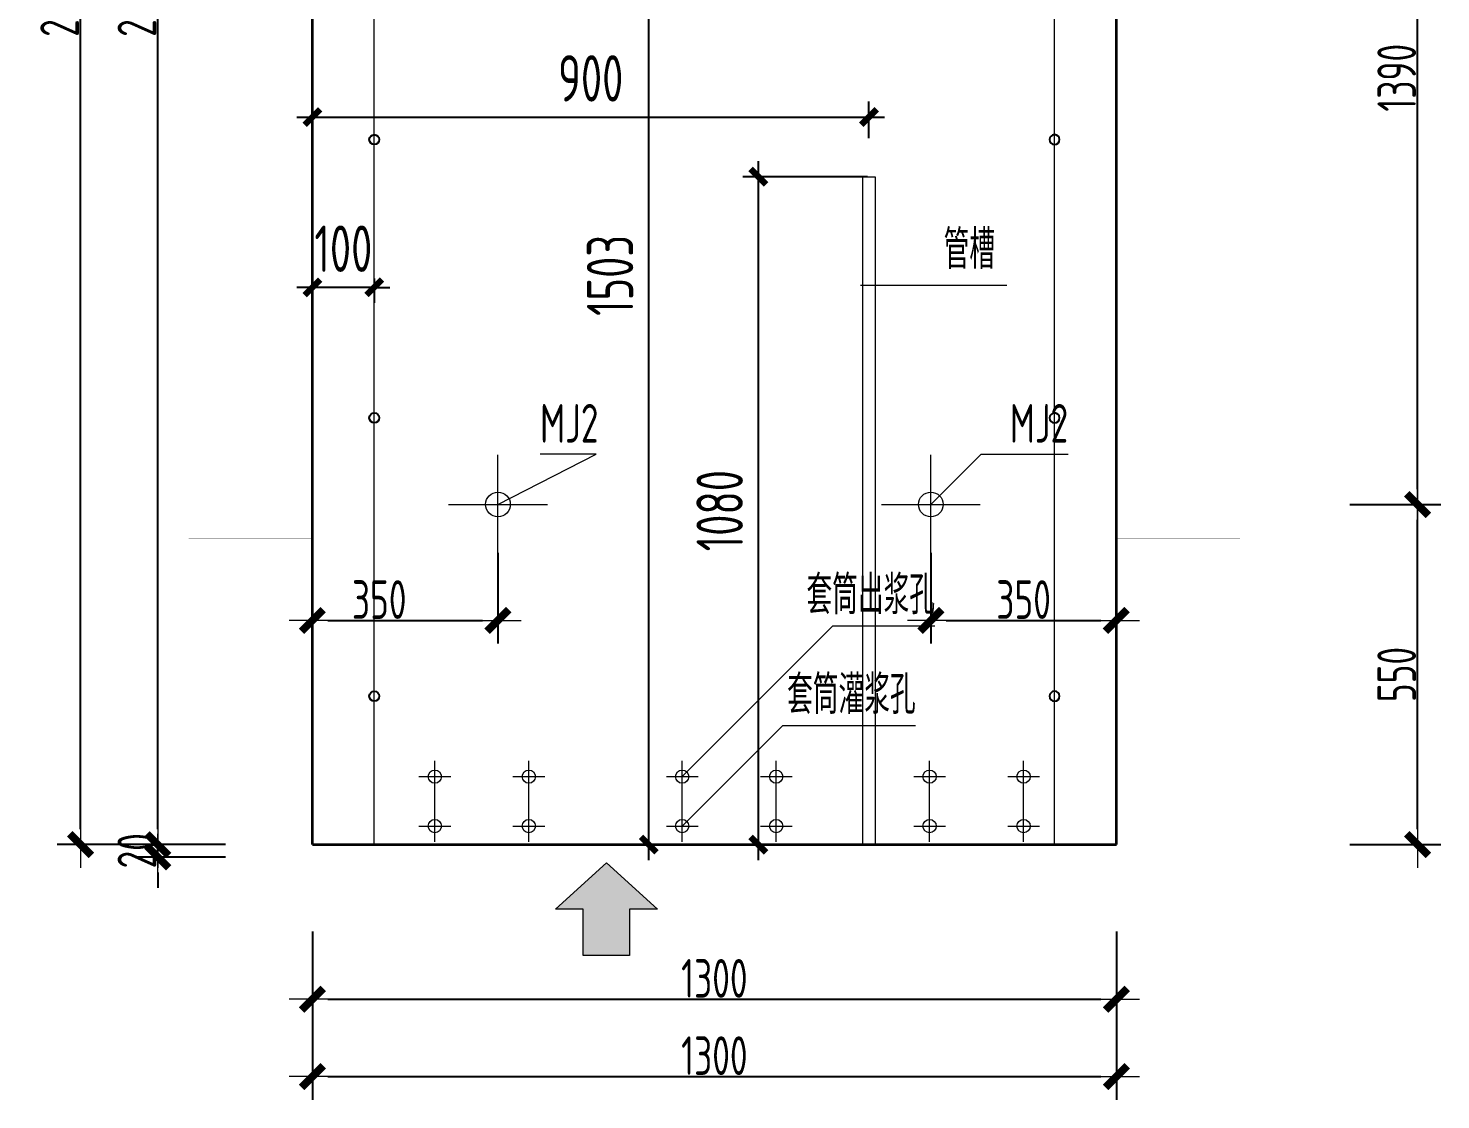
# Model space of a CAD drawing. Extents: x -85320 to 1679916, y -1321939 to 627.
# Drawn here: x 1292576 to 1301712, y -1100517 to -1093587 of the extents above; entities that cross this region are included whole.
import ezdxf
from ezdxf.enums import TextEntityAlignment as Align

# ---------------------------------------------------------------- set-up
doc = ezdxf.new("R2010")
doc.units = 0
doc.header["$LTSCALE"] = 1000
doc.layers.add('S_WALL', color=9, linetype='Continuous')
doc.layers.add('拉模', color=7, linetype='Continuous')
for name, color, linetype, lineweight in [('WCOL', 7, 'Continuous', 0), ('直线', 7, 'Continuous', 18), ('预制墙埋件', 8, 'Continuous', 18), ('预制墙墙身水平筋', 130, 'Continuous', 18), ('预制墙墙身纵向受力筋', 1, 'Continuous', 18), ('预制墙详图标注', 3, 'Continuous', 18), ('预制墙详图轮廓', 3, 'Continuous', 35)]:
    doc.layers.add(name, color=color, linetype=linetype, lineweight=lineweight)
doc.styles.add('TSSD_Dimension', font='tssdeng.shx', dxfattribs={"width": 0.7, "bigfont": 'hztxt.shx'})
doc.styles.add('样式 1', font='yjkeng.shx', dxfattribs={"width": 0.7, "bigfont": 'yjkchn.shx'})
doc.dimstyles.new('标注', dxfattribs={"dimtxt": 300, "dimasz": 100, "dimexe": 100, "dimexo": 250, "dimgap": 100, "dimtad": 1, "dimdec": 0, "dimlfac": 0.25, "dimzin": 0, "dimdsep": 46, "dimtxsty": 'TSSD_Dimension', "dimblk": 'ARCHTICK', "dimcen": 0, "dimdle": 100, "dimclrt": 7, "dimadec": 0, "dimazin": 0, "dimtfac": 1, "dimtdec": 0, "dimtix": 1, "dimtmove": 2, "dimatfit": 3, "dimfxl": 1, "dimtolj": 1, "dimtzin": 0, "dimarcsym": 0})
doc.dimstyles.new('盈建科结构', dxfattribs={"dimscale": 100, "dimtxt": 2.5, "dimasz": 1, "dimexe": 1.5, "dimexo": 0.625, "dimgap": 0.1, "dimtad": 1, "dimdec": 0, "dimrnd": 1, "dimzin": 0, "dimdsep": 46, "dimtxsty": '样式 1', "dimblk": '_yjkbk', "dimblk1": 'ARCHTICK', "dimblk2": 'ARCHTICK', "dimcen": 0.09, "dimadec": 0, "dimazin": 0, "dimtfac": 1, "dimtdec": 4, "dimtix": 1, "dimtmove": 2, "dimatfit": 3, "dimfxl": 1, "dimtolj": 1, "dimtzin": 0, "dimarcsym": 0})

# ---------------------------------------------------------------- blocks, each defined once
blk = doc.blocks.new('_yjkbk')
blk.add_line((-1, 0), (1.5, 0))
blk.add_lwpolyline([(-0.7, -0.7, 0.5, 0.5, 0), (0.7, 0.7, 0.5, 0.5, 0)], format="xyseb")
blk = doc.blocks.new('*D3675')
at = {"layer": 'Defpoints', "color": 0, "transparency": 16777216}
for p in [(1294413.8, -1099367.1), (1299613.8, -1099367.1), (1299613.8, -1099867.1)]:
    blk.add_point(p, dxfattribs=at)
at = {"layer": '预制墙详图标注', "color": 0, "lineweight": -2, "transparency": 16777216}
for p, q in [((1294413.8, -1099429.6), (1294413.8, -1100017.1)), ((1299613.8, -1099429.6), (1299613.8, -1100017.1)), ((1294513.8, -1099867.1), (1299513.8, -1099867.1))]:
    blk.add_line(p, q, dxfattribs=at)
at = {"layer": '预制墙详图标注', "color": 0, "lineweight": -2, "transparency": 16777216, "xscale": 100, "yscale": 100, "zscale": 100, "rotation": 180}
blk.add_blockref('_yjkbk', (1294413.8, -1099867.1), dxfattribs=at)
at = {"layer": '预制墙详图标注', "color": 0, "lineweight": -2, "transparency": 16777216, "xscale": 100, "yscale": 100, "zscale": 100}
blk.add_blockref('_yjkbk', (1299613.8, -1099867.1), dxfattribs=at)
at = {"layer": '预制墙详图标注', "color": 0, "transparency": 16777216, "insert": (1297013.8, -1099857.1), "char_height": 250, "attachment_point": 8, "style": '样式 1'}
blk.add_mtext('\\A1;1300', dxfattribs=at)
blk = doc.blocks.new('_ArchTick')
at = {"color": 0, "linetype": 'ByBlock', "const_width": 0.4}
blk.add_lwpolyline([(-0.5, -0.5), (0.5, 0.5)], dxfattribs=at)
blk = doc.blocks.new('*D3676')
at = {"layer": 'Defpoints', "color": 0, "transparency": 16777216}
for p in [(1294413.8, -1099867.1), (1299613.8, -1099867.1), (1299613.8, -1100367.1)]:
    blk.add_point(p, dxfattribs=at)
at = {"layer": '预制墙详图标注', "color": 0, "lineweight": -2, "transparency": 16777216}
for p, q in [((1294413.8, -1099929.6), (1294413.8, -1100517.1)), ((1299613.8, -1099929.6), (1299613.8, -1100517.1)), ((1294513.8, -1100367.1), (1299513.8, -1100367.1))]:
    blk.add_line(p, q, dxfattribs=at)
at = {"layer": '预制墙详图标注', "color": 0, "lineweight": -2, "transparency": 16777216, "xscale": 100, "yscale": 100, "zscale": 100, "rotation": 180}
blk.add_blockref('_yjkbk', (1294413.8, -1100367.1), dxfattribs=at)
at = {"layer": '预制墙详图标注', "color": 0, "lineweight": -2, "transparency": 16777216, "xscale": 100, "yscale": 100, "zscale": 100}
blk.add_blockref('_yjkbk', (1299613.8, -1100367.1), dxfattribs=at)
at = {"layer": '预制墙详图标注', "color": 0, "transparency": 16777216, "insert": (1297013.8, -1100357.1), "char_height": 250, "attachment_point": 8, "style": '样式 1'}
blk.add_mtext('\\A1;1300', dxfattribs=at)
blk = doc.blocks.new('*D3677')
at = {"layer": 'Defpoints', "color": 0, "transparency": 16777216}
for p in [(1293413.8, -1098867.1), (1293913.8, -1098867.1), (1293913.8, -1098947.1)]:
    blk.add_point(p, dxfattribs=at)
at = {"layer": '预制墙详图标注', "color": 0, "lineweight": -2, "transparency": 16777216}
for p, q in [((1293413.8, -1098767.1), (1293413.8, -1098667.1)), ((1293851.3, -1098867.1), (1293263.8, -1098867.1)), ((1293413.8, -1098947.1), (1293413.8, -1098867.1)), ((1293851.3, -1098947.1), (1293263.8, -1098947.1)), ((1293413.8, -1099047.1), (1293413.8, -1099147.1))]:
    blk.add_line(p, q, dxfattribs=at)
at = {"layer": '预制墙详图标注', "color": 0, "lineweight": -2, "transparency": 16777216, "xscale": 100, "yscale": 100, "zscale": 100}
for p, rotation in [((1293413.8, -1098867.1), 270), ((1293413.8, -1098947.1), 90)]:
    blk.add_blockref('_yjkbk', p, dxfattribs=dict(at, rotation=rotation))
at = {"layer": '预制墙详图标注', "color": 0, "transparency": 16777216, "insert": (1293403.8, -1098907.1), "char_height": 250, "attachment_point": 8, "rotation": 90, "style": '样式 1'}
blk.add_mtext('\\A1;20', dxfattribs=at)
blk = doc.blocks.new('*D3678')
at = {"layer": 'Defpoints', "color": 0, "transparency": 16777216}
for p in [(1301062.1, -1096667.1), (1301562.1, -1096667.1), (1301062.1, -1098867.1)]:
    blk.add_point(p, dxfattribs=at)
at = {"layer": '预制墙详图标注', "color": 0, "lineweight": -2, "transparency": 16777216}
for p, q in [((1301124.6, -1096667.1), (1301712.1, -1096667.1)), ((1301562.1, -1098767.1), (1301562.1, -1096767.1)), ((1301124.6, -1098867.1), (1301712.1, -1098867.1))]:
    blk.add_line(p, q, dxfattribs=at)
at = {"layer": '预制墙详图标注', "color": 0, "lineweight": -2, "transparency": 16777216, "xscale": 100, "yscale": 100, "zscale": 100}
for p, rotation in [((1301562.1, -1096667.1), 90), ((1301562.1, -1098867.1), 270)]:
    blk.add_blockref('_yjkbk', p, dxfattribs=dict(at, rotation=rotation))
at = {"layer": '预制墙详图标注', "color": 0, "transparency": 16777216, "insert": (1301552.1, -1097767.1), "char_height": 250, "attachment_point": 8, "rotation": 90, "style": '样式 1'}
blk.add_mtext('\\A1;550', dxfattribs=at)
blk = doc.blocks.new('*D3728')
at = {"layer": 'Defpoints', "color": 0, "transparency": 16777216}
for p in [(1296588.8, -1092855.1), (1297834.5, -1092855.1), (1296810.7, -1098867.1)]:
    blk.add_point(p, dxfattribs=at)
at = {"layer": 'WCOL', "color": 0, "lineweight": -2, "transparency": 16777216}
for p, q in [((1296588.8, -1098967.1), (1296588.8, -1092755.1)), ((1297584.5, -1092855.1), (1296488.8, -1092855.1)), ((1296560.7, -1098867.1), (1296488.8, -1098867.1))]:
    blk.add_line(p, q, dxfattribs=at)
at = {"layer": 'WCOL', "color": 0, "lineweight": -2, "transparency": 16777216, "xscale": 100, "yscale": 100, "zscale": 100}
for p, rotation in [((1296588.8, -1092855.1), 90), ((1296588.8, -1098867.1), 270)]:
    blk.add_blockref('_ArchTick', p, dxfattribs=dict(at, rotation=rotation))
at = {"layer": 'WCOL', "color": 7, "transparency": 16777216, "insert": (1296338.8, -1095185.5), "char_height": 300, "attachment_point": 5, "rotation": 90, "style": 'TSSD_Dimension'}
blk.add_mtext('\\A1;1503', dxfattribs=at)
blk = doc.blocks.new('*D3730')
at = {"layer": 'Defpoints', "color": 0, "transparency": 16777216}
for p in [(1294413.8, -1096917.1), (1295613.8, -1096917.1), (1295613.8, -1097417.1)]:
    blk.add_point(p, dxfattribs=at)
at = {"layer": '预制墙详图标注', "color": 0, "lineweight": -2, "transparency": 16777216}
for p, q in [((1294413.8, -1096979.6), (1294413.8, -1097567.1)), ((1295613.8, -1096979.6), (1295613.8, -1097567.1)), ((1294513.8, -1097417.1), (1295513.8, -1097417.1))]:
    blk.add_line(p, q, dxfattribs=at)
at = {"layer": '预制墙详图标注', "color": 0, "lineweight": -2, "transparency": 16777216, "xscale": 100, "yscale": 100, "zscale": 100, "rotation": 180}
blk.add_blockref('_yjkbk', (1294413.8, -1097417.1), dxfattribs=at)
at = {"layer": '预制墙详图标注', "color": 0, "lineweight": -2, "transparency": 16777216, "xscale": 100, "yscale": 100, "zscale": 100}
blk.add_blockref('_yjkbk', (1295613.8, -1097417.1), dxfattribs=at)
at = {"layer": '预制墙详图标注', "color": 0, "transparency": 16777216, "insert": (1294845.8, -1097407.1), "char_height": 250, "attachment_point": 8, "style": '样式 1'}
blk.add_mtext('\\A1;350', dxfattribs=at)
blk = doc.blocks.new('*D3732')
at = {"layer": 'Defpoints', "color": 0, "transparency": 16777216}
for p in [(1298413.8, -1096917.1), (1299613.8, -1096917.1), (1299613.8, -1097417.1)]:
    blk.add_point(p, dxfattribs=at)
at = {"layer": '预制墙详图标注', "color": 0, "lineweight": -2, "transparency": 16777216}
for p, q in [((1298413.8, -1096979.6), (1298413.8, -1097567.1)), ((1299613.8, -1096979.6), (1299613.8, -1097567.1)), ((1298513.8, -1097417.1), (1299513.8, -1097417.1))]:
    blk.add_line(p, q, dxfattribs=at)
at = {"layer": '预制墙详图标注', "color": 0, "lineweight": -2, "transparency": 16777216, "xscale": 100, "yscale": 100, "zscale": 100, "rotation": 180}
blk.add_blockref('_yjkbk', (1298413.8, -1097417.1), dxfattribs=at)
at = {"layer": '预制墙详图标注', "color": 0, "lineweight": -2, "transparency": 16777216, "xscale": 100, "yscale": 100, "zscale": 100}
blk.add_blockref('_yjkbk', (1299613.8, -1097417.1), dxfattribs=at)
at = {"layer": '预制墙详图标注', "color": 0, "transparency": 16777216, "insert": (1299013.8, -1097407.1), "char_height": 250, "attachment_point": 8, "style": '样式 1'}
blk.add_mtext('\\A1;350', dxfattribs=at)
blk = doc.blocks.new('*D3741')
at = {"layer": 'Defpoints', "color": 0, "transparency": 16777216}
for p in [(1293413.8, -1087947.1), (1293913.8, -1087947.1), (1293913.8, -1098867.1)]:
    blk.add_point(p, dxfattribs=at)
at = {"layer": '预制墙详图标注', "color": 0, "lineweight": -2, "transparency": 16777216}
for p, q in [((1293851.3, -1087947.1), (1293263.8, -1087947.1)), ((1293413.8, -1098767.1), (1293413.8, -1088047.1)), ((1293851.3, -1098867.1), (1293263.8, -1098867.1))]:
    blk.add_line(p, q, dxfattribs=at)
at = {"layer": '预制墙详图标注', "color": 0, "lineweight": -2, "transparency": 16777216, "xscale": 100, "yscale": 100, "zscale": 100}
for p, rotation in [((1293413.8, -1087947.1), 90), ((1293413.8, -1098867.1), 270)]:
    blk.add_blockref('_yjkbk', p, dxfattribs=dict(at, rotation=rotation))
at = {"layer": '预制墙详图标注', "color": 0, "transparency": 16777216, "insert": (1293403.8, -1093407.1), "char_height": 250, "attachment_point": 8, "rotation": 90, "style": '样式 1'}
blk.add_mtext('\\A1;2740', dxfattribs=at)
blk = doc.blocks.new('*D3742')
at = {"layer": 'Defpoints', "color": 0, "transparency": 16777216}
for p in [(1292913.8, -1087947.1), (1293413.8, -1087947.1), (1293413.8, -1098867.1)]:
    blk.add_point(p, dxfattribs=at)
at = {"layer": '预制墙详图标注', "color": 0, "lineweight": -2, "transparency": 16777216}
for p, q in [((1293351.3, -1087947.1), (1292763.8, -1087947.1)), ((1292913.8, -1098767.1), (1292913.8, -1088047.1)), ((1293351.3, -1098867.1), (1292763.8, -1098867.1))]:
    blk.add_line(p, q, dxfattribs=at)
at = {"layer": '预制墙详图标注', "color": 0, "lineweight": -2, "transparency": 16777216, "xscale": 100, "yscale": 100, "zscale": 100}
for p, rotation in [((1292913.8, -1087947.1), 90), ((1292913.8, -1098867.1), 270)]:
    blk.add_blockref('_yjkbk', p, dxfattribs=dict(at, rotation=rotation))
at = {"layer": '预制墙详图标注', "color": 0, "transparency": 16777216, "insert": (1292903.8, -1093407.1), "char_height": 250, "attachment_point": 8, "rotation": 90, "style": '样式 1'}
blk.add_mtext('\\A1;2740', dxfattribs=at)
blk = doc.blocks.new('*D3752')
at = {"layer": 'Defpoints', "color": 0, "transparency": 16777216}
for p in [(1301062.1, -1091147.1), (1301562.1, -1091147.1), (1301062.1, -1096667.1)]:
    blk.add_point(p, dxfattribs=at)
at = {"layer": '预制墙详图标注', "color": 0, "lineweight": -2, "transparency": 16777216}
for p, q in [((1301124.6, -1091147.1), (1301712.1, -1091147.1)), ((1301562.1, -1096567.1), (1301562.1, -1091247.1)), ((1301124.6, -1096667.1), (1301712.1, -1096667.1))]:
    blk.add_line(p, q, dxfattribs=at)
at = {"layer": '预制墙详图标注', "color": 0, "lineweight": -2, "transparency": 16777216, "xscale": 100, "yscale": 100, "zscale": 100}
for p, rotation in [((1301562.1, -1091147.1), 90), ((1301562.1, -1096667.1), 270)]:
    blk.add_blockref('_yjkbk', p, dxfattribs=dict(at, rotation=rotation))
at = {"layer": '预制墙详图标注', "color": 0, "transparency": 16777216, "insert": (1301552.1, -1093907.1), "char_height": 250, "attachment_point": 8, "rotation": 90, "style": '样式 1'}
blk.add_mtext('\\A1;1390', dxfattribs=at)
blk = doc.blocks.new('*D3015')
at = {"layer": 'Defpoints', "color": 0, "transparency": 16777216}
for p in [(1020088.1, -842246.6), (1021395.2, -842246.6), (1021395.2, -843206.6)]:
    blk.add_point(p, dxfattribs=at)
at = {"layer": '拉模', "color": 0, "lineweight": -2, "transparency": 16777216}
for p, q in [((1020088.1, -843306.6), (1020088.1, -842146.6)), ((1021145.2, -842246.6), (1019988.1, -842246.6)), ((1021145.2, -843206.6), (1019988.1, -843206.6))]:
    blk.add_line(p, q, dxfattribs=at)
at = {"layer": '拉模', "color": 0, "lineweight": -2, "transparency": 16777216, "xscale": 100, "yscale": 100, "zscale": 100}
for p, rotation in [((1020088.1, -842246.6), 90), ((1020088.1, -843206.6), 270)]:
    blk.add_blockref('_ArchTick', p, dxfattribs=dict(at, rotation=rotation))
at = {"layer": '拉模', "color": 7, "transparency": 16777216, "insert": (1019838.1, -842726.6), "char_height": 300, "attachment_point": 5, "rotation": 90, "style": 'TSSD_Dimension'}
blk.add_mtext('\\A1;240', dxfattribs=at)
blk = doc.blocks.new('*D3016')
at = {"layer": 'Defpoints', "color": 0, "transparency": 16777216}
for p in [(1021567.4, -839193.9), (1021167.4, -839294.6), (1021567.4, -839294.6)]:
    blk.add_point(p, dxfattribs=at)
at = {"layer": '拉模', "color": 0, "lineweight": -2, "transparency": 16777216}
for p, q in [((1021167.4, -839044.6), (1021167.4, -839093.9)), ((1021567.4, -839044.6), (1021567.4, -839093.9)), ((1021167.4, -839193.9), (1021067.4, -839193.9)), ((1021167.4, -839193.9), (1021567.4, -839193.9)), ((1021567.4, -839193.9), (1021667.4, -839193.9))]:
    blk.add_line(p, q, dxfattribs=at)
at = {"layer": '拉模', "color": 0, "lineweight": -2, "transparency": 16777216, "xscale": 100, "yscale": 100, "zscale": 100}
blk.add_blockref('_ArchTick', (1021167.4, -839193.9), dxfattribs=at)
at = {"layer": '拉模', "color": 0, "lineweight": -2, "transparency": 16777216, "xscale": 100, "yscale": 100, "zscale": 100, "rotation": 180}
blk.add_blockref('_ArchTick', (1021567.4, -839193.9), dxfattribs=at)
at = {"layer": '拉模', "color": 7, "transparency": 16777216, "insert": (1021367.4, -838943.9), "char_height": 300, "attachment_point": 5, "style": 'TSSD_Dimension'}
blk.add_mtext('\\A1;100', dxfattribs=at)
blk = doc.blocks.new('*D3017')
at = {"layer": 'Defpoints', "color": 0, "transparency": 16777216}
for p in [(1021567.4, -840446.6), (1020088.1, -842246.6), (1021567.4, -842246.6)]:
    blk.add_point(p, dxfattribs=at)
at = {"layer": '拉模', "color": 0, "lineweight": -2, "transparency": 16777216}
for p, q in [((1020088.1, -840346.6), (1020088.1, -842346.6)), ((1021317.4, -840446.6), (1019988.1, -840446.6)), ((1021317.4, -842246.6), (1019988.1, -842246.6))]:
    blk.add_line(p, q, dxfattribs=at)
at = {"layer": '拉模', "color": 0, "lineweight": -2, "transparency": 16777216, "xscale": 100, "yscale": 100, "zscale": 100}
for p, rotation in [((1020088.1, -840446.6), 90), ((1020088.1, -842246.6), 270)]:
    blk.add_blockref('_ArchTick', p, dxfattribs=dict(at, rotation=rotation))
at = {"layer": '拉模', "color": 7, "transparency": 16777216, "insert": (1019838.1, -841346.6), "char_height": 300, "attachment_point": 5, "rotation": 90, "style": 'TSSD_Dimension'}
blk.add_mtext('\\A1;450', dxfattribs=at)
blk = doc.blocks.new('*D3018')
at = {"layer": 'Defpoints', "color": 0, "transparency": 16777216}
for p in [(1021567.4, -838646.6), (1020088.1, -840446.6), (1021567.4, -840446.6)]:
    blk.add_point(p, dxfattribs=at)
at = {"layer": '拉模', "color": 0, "lineweight": -2, "transparency": 16777216}
for p, q in [((1020088.1, -838546.6), (1020088.1, -840546.6)), ((1021317.4, -838646.6), (1019988.1, -838646.6)), ((1021317.4, -840446.6), (1019988.1, -840446.6))]:
    blk.add_line(p, q, dxfattribs=at)
at = {"layer": '拉模', "color": 0, "lineweight": -2, "transparency": 16777216, "xscale": 100, "yscale": 100, "zscale": 100}
for p, rotation in [((1020088.1, -838646.6), 90), ((1020088.1, -840446.6), 270)]:
    blk.add_blockref('_ArchTick', p, dxfattribs=dict(at, rotation=rotation))
at = {"layer": '拉模', "color": 7, "transparency": 16777216, "insert": (1019838.1, -839546.6), "char_height": 300, "attachment_point": 5, "rotation": 90, "style": 'TSSD_Dimension'}
blk.add_mtext('\\A1;450', dxfattribs=at)
blk = doc.blocks.new('*D3019')
at = {"layer": 'Defpoints', "color": 0, "transparency": 16777216}
for p in [(1021567.4, -836846.6), (1020088.1, -838646.6), (1021567.4, -838646.6)]:
    blk.add_point(p, dxfattribs=at)
at = {"layer": '拉模', "color": 0, "lineweight": -2, "transparency": 16777216}
for p, q in [((1020088.1, -836746.6), (1020088.1, -838746.6)), ((1021317.4, -836846.6), (1019988.1, -836846.6)), ((1021317.4, -838646.6), (1019988.1, -838646.6))]:
    blk.add_line(p, q, dxfattribs=at)
at = {"layer": '拉模', "color": 0, "lineweight": -2, "transparency": 16777216, "xscale": 100, "yscale": 100, "zscale": 100}
for p, rotation in [((1020088.1, -836846.6), 90), ((1020088.1, -838646.6), 270)]:
    blk.add_blockref('_ArchTick', p, dxfattribs=dict(at, rotation=rotation))
at = {"layer": '拉模', "color": 7, "transparency": 16777216, "insert": (1019838.1, -837746.6), "char_height": 300, "attachment_point": 5, "rotation": 90, "style": 'TSSD_Dimension'}
blk.add_mtext('\\A1;450', dxfattribs=at)
blk = doc.blocks.new('*D3020')
at = {"layer": 'Defpoints', "color": 0, "transparency": 16777216}
for p in [(1021567.4, -835046.6), (1020088.1, -836846.6), (1021567.4, -836846.6)]:
    blk.add_point(p, dxfattribs=at)
at = {"layer": '拉模', "color": 0, "lineweight": -2, "transparency": 16777216}
for p, q in [((1020088.1, -834946.6), (1020088.1, -836946.6)), ((1021317.4, -835046.6), (1019988.1, -835046.6)), ((1021317.4, -836846.6), (1019988.1, -836846.6))]:
    blk.add_line(p, q, dxfattribs=at)
at = {"layer": '拉模', "color": 0, "lineweight": -2, "transparency": 16777216, "xscale": 100, "yscale": 100, "zscale": 100}
for p, rotation in [((1020088.1, -835046.6), 90), ((1020088.1, -836846.6), 270)]:
    blk.add_blockref('_ArchTick', p, dxfattribs=dict(at, rotation=rotation))
at = {"layer": '拉模', "color": 7, "transparency": 16777216, "insert": (1019838.1, -835946.6), "char_height": 300, "attachment_point": 5, "rotation": 90, "style": 'TSSD_Dimension'}
blk.add_mtext('\\A1;450', dxfattribs=at)
blk = doc.blocks.new('*D3021')
at = {"layer": 'Defpoints', "color": 0, "transparency": 16777216}
for p in [(1021567.4, -833246.6), (1020088.1, -835046.6), (1021567.4, -835046.6)]:
    blk.add_point(p, dxfattribs=at)
at = {"layer": '拉模', "color": 0, "lineweight": -2, "transparency": 16777216}
for p, q in [((1020088.1, -833146.6), (1020088.1, -835146.6)), ((1021317.4, -833246.6), (1019988.1, -833246.6)), ((1021317.4, -835046.6), (1019988.1, -835046.6))]:
    blk.add_line(p, q, dxfattribs=at)
at = {"layer": '拉模', "color": 0, "lineweight": -2, "transparency": 16777216, "xscale": 100, "yscale": 100, "zscale": 100}
for p, rotation in [((1020088.1, -833246.6), 90), ((1020088.1, -835046.6), 270)]:
    blk.add_blockref('_ArchTick', p, dxfattribs=dict(at, rotation=rotation))
at = {"layer": '拉模', "color": 7, "transparency": 16777216, "insert": (1019838.1, -834146.6), "char_height": 300, "attachment_point": 5, "rotation": 90, "style": 'TSSD_Dimension'}
blk.add_mtext('\\A1;450', dxfattribs=at)
blk = doc.blocks.new('*D3022')
at = {"layer": 'Defpoints', "color": 0, "transparency": 16777216}
for p in [(1020088.1, -832286.6), (1021567.4, -832286.6), (1021567.4, -833246.6)]:
    blk.add_point(p, dxfattribs=at)
at = {"layer": '拉模', "color": 0, "lineweight": -2, "transparency": 16777216}
for p, q in [((1020088.1, -833346.6), (1020088.1, -832186.6)), ((1021317.4, -832286.6), (1019988.1, -832286.6)), ((1021317.4, -833246.6), (1019988.1, -833246.6))]:
    blk.add_line(p, q, dxfattribs=at)
at = {"layer": '拉模', "color": 0, "lineweight": -2, "transparency": 16777216, "xscale": 100, "yscale": 100, "zscale": 100}
for p, rotation in [((1020088.1, -832286.6), 90), ((1020088.1, -833246.6), 270)]:
    blk.add_blockref('_ArchTick', p, dxfattribs=dict(at, rotation=rotation))
at = {"layer": '拉模', "color": 7, "transparency": 16777216, "insert": (1019838.1, -832766.6), "char_height": 300, "attachment_point": 5, "rotation": 90, "style": 'TSSD_Dimension'}
blk.add_mtext('\\A1;240', dxfattribs=at)
blk = doc.blocks.new('*D3761')
at = {"layer": 'Defpoints', "color": 0, "transparency": 16777216}
for p in [(1294413.8, -1094955.1), (1294813.8, -1094955.1), (1294413.8, -1095262.8)]:
    blk.add_point(p, dxfattribs=at)
at = {"layer": '拉模', "color": 0, "lineweight": -2, "transparency": 16777216}
for p, q in [((1294413.8, -1095262.8), (1294313.8, -1095262.8)), ((1294413.8, -1095205.1), (1294413.8, -1095362.8)), ((1294813.8, -1095262.8), (1294413.8, -1095262.8)), ((1294813.8, -1095205.1), (1294813.8, -1095362.8)), ((1294813.8, -1095262.8), (1294913.8, -1095262.8))]:
    blk.add_line(p, q, dxfattribs=at)
at = {"layer": '拉模', "color": 0, "lineweight": -2, "transparency": 16777216, "xscale": 100, "yscale": 100, "zscale": 100}
blk.add_blockref('_ArchTick', (1294413.8, -1095262.8), dxfattribs=at)
at = {"layer": '拉模', "color": 0, "lineweight": -2, "transparency": 16777216, "xscale": 100, "yscale": 100, "zscale": 100, "rotation": 180}
blk.add_blockref('_ArchTick', (1294813.8, -1095262.8), dxfattribs=at)
at = {"layer": '拉模', "color": 7, "lineweight": 0, "transparency": 16777216, "insert": (1294613.8, -1095012.8), "char_height": 300, "attachment_point": 5, "style": 'TSSD_Dimension'}
blk.add_mtext('\\A1;100', dxfattribs=at)
blk = doc.blocks.new('*D3763')
at = {"layer": 'Defpoints', "color": 0, "transparency": 16777216}
for p in [(1298013.8, -1094161.2), (1298013.8, -1094547.1), (1294413.8, -1095126.3)]:
    blk.add_point(p, dxfattribs=at)
at = {"layer": '预制墙墙身水平筋', "color": 0, "lineweight": -2, "transparency": 16777216}
for p, q in [((1294413.8, -1094876.3), (1294413.8, -1094061.2)), ((1298013.8, -1094297.1), (1298013.8, -1094061.2)), ((1294313.8, -1094161.2), (1298113.8, -1094161.2))]:
    blk.add_line(p, q, dxfattribs=at)
at = {"layer": '预制墙墙身水平筋', "color": 0, "lineweight": -2, "transparency": 16777216, "xscale": 100, "yscale": 100, "zscale": 100, "rotation": 180}
blk.add_blockref('_ArchTick', (1294413.8, -1094161.2), dxfattribs=at)
at = {"layer": '预制墙墙身水平筋', "color": 0, "lineweight": -2, "transparency": 16777216, "xscale": 100, "yscale": 100, "zscale": 100}
blk.add_blockref('_ArchTick', (1298013.8, -1094161.2), dxfattribs=at)
at = {"layer": '预制墙墙身水平筋', "color": 7, "transparency": 16777216, "insert": (1296213.8, -1093911.2), "char_height": 300, "attachment_point": 5, "style": 'TSSD_Dimension'}
blk.add_mtext('\\A1;900', dxfattribs=at)
blk = doc.blocks.new('*D3764')
at = {"layer": 'Defpoints', "color": 0, "transparency": 16777216}
for p in [(1297298.1, -1094547.1), (1298253.8, -1094547.1), (1298253.8, -1098867.1)]:
    blk.add_point(p, dxfattribs=at)
at = {"layer": '预制墙墙身水平筋', "color": 0, "lineweight": -2, "transparency": 16777216}
for p, q in [((1297298.1, -1098967.1), (1297298.1, -1094447.1)), ((1298003.8, -1094547.1), (1297198.1, -1094547.1)), ((1298003.8, -1098867.1), (1297198.1, -1098867.1))]:
    blk.add_line(p, q, dxfattribs=at)
at = {"layer": '预制墙墙身水平筋', "color": 0, "lineweight": -2, "transparency": 16777216, "xscale": 100, "yscale": 100, "zscale": 100}
for p, rotation in [((1297298.1, -1094547.1), 90), ((1297298.1, -1098867.1), 270)]:
    blk.add_blockref('_ArchTick', p, dxfattribs=dict(at, rotation=rotation))
at = {"layer": '预制墙墙身水平筋', "color": 7, "transparency": 16777216, "insert": (1297048.1, -1096707.1), "char_height": 300, "attachment_point": 5, "rotation": 90, "style": 'TSSD_Dimension'}
blk.add_mtext('\\A1;1080', dxfattribs=at)
blk = doc.blocks.new('拉模孔')
at = {"layer": 'S_WALL'}
for centre in [(1021567.4, -833246.6), (1021567.4, -835046.6), (1021567.4, -836846.6), (1021567.4, -838646.6), (1021567.4, -840446.6), (1021567.4, -842246.6)]:
    blk.add_circle(centre, 32, dxfattribs=at)
at = {"layer": '拉模', "color": 3, "lineweight": 0}
blk.add_line((1021567.4, -843206.6), (1021567.4, -832432.7), dxfattribs=at)
at = {"layer": '拉模', "color": 3}
for base, p1, p2, picture, middle in [((1020088.1, -832286.6), (1021567.4, -833246.6), (1021567.4, -832286.6), '*D3022', (1019838.1, -832766.6)), ((1020088.1, -835046.6), (1021567.4, -833246.6), (1021567.4, -835046.6), '*D3021', (1019838.1, -834146.6)), ((1020088.1, -836846.6), (1021567.4, -835046.6), (1021567.4, -836846.6), '*D3020', (1019838.1, -835946.6)), ((1020088.1, -838646.6), (1021567.4, -836846.6), (1021567.4, -838646.6), '*D3019', (1019838.1, -837746.6)), ((1020088.1, -840446.6), (1021567.4, -838646.6), (1021567.4, -840446.6), '*D3018', (1019838.1, -839546.6)), ((1020088.1, -842246.6), (1021567.4, -840446.6), (1021567.4, -842246.6), '*D3017', (1019838.1, -841346.6)), ((1020088.1, -842246.6), (1021395.2, -843206.6), (1021395.2, -842246.6), '*D3015', (1019838.1, -842726.6))]:
    dim = blk.add_linear_dim(base=base, p1=p1, p2=p2, angle=90, dimstyle='标注', dxfattribs=at)
    dim.commit()
    dim.dimension.update_dxf_attribs({"geometry": picture, "text_midpoint": middle})
dim = blk.add_linear_dim(base=(1021567.4, -839193.9), p1=(1021167.4, -839294.6), p2=(1021567.4, -839294.6), dimstyle='标注', dxfattribs=at)
dim.commit()
dim.dimension.update_dxf_attribs({"geometry": '*D3016', "text_midpoint": (1021367.4, -838943.9)})

msp = doc.modelspace()

# ---------------------------------------------------------------- hatches: boundary and pattern name
at = {"layer": 'WCOL'}
h = msp.add_hatch(color=4, dxfattribs=at)
h.dxf.hatch_style = 1
h.paths.add_polyline_path([(1296645.079, -1099284.296), (1296465.079, -1099284.296), (1296465.079, -1099584.296), (1296165.079, -1099584.296), (1296165.079, -1099284.296), (1295985.079, -1099284.296), (1296315.079, -1098984.296)])

# ---------------------------------------------------------------- linework, layer by layer
at = {"layer": 'S_WALL'}
for centre in [(1294813.828, -1094307.058), (1294813.828, -1096107.058), (1294813.828, -1097907.058)]:
    msp.add_circle(centre, 32, dxfattribs=at)
at = {"layer": 'WCOL', "color": 6}
msp.add_lwpolyline([(1298053.828, -1098867.058), (1297973.828, -1098867.058), (1297973.828, -1094547.058), (1298053.828, -1094547.058)], close=True, dxfattribs=at)
at = {"layer": 'WCOL'}
msp.add_lwpolyline([(1296645.079, -1099284.296), (1296465.079, -1099284.296), (1296465.079, -1099584.296), (1296165.079, -1099584.296), (1296165.079, -1099284.296), (1295985.079, -1099284.296), (1296315.079, -1098984.296), (1296645.079, -1099284.296)], dxfattribs=at)
at = {"layer": '拉模', "color": 3, "lineweight": 0}
msp.add_line((1294813.828, -1098867.058), (1294813.828, -1088093.158), dxfattribs=at)
at = {"layer": '直线', "lineweight": 18}
for points in [[(1295613.828, -1096667.058), (1296249.496, -1096342.058), (1295886.035, -1096342.058)], [(1298413.828, -1096667.058), (1298738.828, -1096342.058), (1299302.289, -1096342.058)], [(1296805.828, -1098427.058), (1297780.828, -1097452.058), (1298440.67, -1097452.058)], [(1296805.828, -1098747.058), (1297455.828, -1098097.058), (1298315.67, -1098097.058)]]:
    msp.add_lwpolyline(points, dxfattribs=at)
at = {"layer": '预制墙埋件', "lineweight": 18}
for p, q in [((1295613.828, -1096987.058), (1295613.828, -1096347.058)), ((1298413.828, -1096987.058), (1298413.828, -1096347.058)), ((1295293.828, -1096667.058), (1295933.828, -1096667.058)), ((1298093.828, -1096667.058), (1298733.828, -1096667.058))]:
    msp.add_line(p, q, dxfattribs=at)
for centre in [(1295613.828, -1096667.058), (1298413.828, -1096667.058)]:
    msp.add_circle(centre, 80, dxfattribs=at)
at = {"layer": '预制墙墙身水平筋', "color": 3}
msp.add_line((1298905.742, -1095250.719), (1297958.65, -1095250.719), dxfattribs=at)
at = {"layer": '预制墙墙身水平筋', "lineweight": 18, "const_width": 0.18}
for points in [[(1293750.363, -1093727.058), (1293613.828, -1093727.058), (1293613.828, -1093687.058), (1294413.828, -1093687.058), (1294413.828, -1093727.058), (1293613.828, -1093727.058), (1293613.828, -1093687.058), (1293750.363, -1093687.058)], [(1293750.363, -1093727.058), (1293613.828, -1093727.058), (1293613.828, -1093687.058), (1294413.828, -1093687.058), (1294413.828, -1093727.058), (1293613.828, -1093727.058), (1293613.828, -1093687.058), (1293750.363, -1093687.058)], [(1299613.828, -1093687.058), (1300413.828, -1093687.058), (1300413.828, -1093727.058), (1300277.292, -1093727.058), (1300277.292, -1093687.058), (1300413.828, -1093687.058), (1300413.828, -1093727.058), (1299613.828, -1093727.058)], [(1299613.828, -1093687.058), (1300413.828, -1093687.058), (1300413.828, -1093727.058), (1300277.292, -1093727.058), (1300277.292, -1093687.058), (1300413.828, -1093687.058), (1300413.828, -1093727.058), (1299613.828, -1093727.058)], [(1293750.363, -1094527.058), (1293613.828, -1094527.058), (1293613.828, -1094487.058), (1294413.828, -1094487.058), (1294413.828, -1094527.058), (1293613.828, -1094527.058), (1293613.828, -1094487.058), (1293750.363, -1094487.058)], [(1293750.363, -1094527.058), (1293613.828, -1094527.058), (1293613.828, -1094487.058), (1294413.828, -1094487.058), (1294413.828, -1094527.058), (1293613.828, -1094527.058), (1293613.828, -1094487.058), (1293750.363, -1094487.058)], [(1299613.828, -1094487.058), (1300413.828, -1094487.058), (1300413.828, -1094527.058), (1300277.292, -1094527.058), (1300277.292, -1094487.058), (1300413.828, -1094487.058), (1300413.828, -1094527.058), (1299613.828, -1094527.058)], [(1299613.828, -1094487.058), (1300413.828, -1094487.058), (1300413.828, -1094527.058), (1300277.292, -1094527.058), (1300277.292, -1094487.058), (1300413.828, -1094487.058), (1300413.828, -1094527.058), (1299613.828, -1094527.058)], [(1293750.363, -1095327.058), (1293613.828, -1095327.058), (1293613.828, -1095287.058), (1294413.828, -1095287.058), (1294413.828, -1095327.058), (1293613.828, -1095327.058), (1293613.828, -1095287.058), (1293750.363, -1095287.058)], [(1293750.363, -1095327.058), (1293613.828, -1095327.058), (1293613.828, -1095287.058), (1294413.828, -1095287.058), (1294413.828, -1095327.058), (1293613.828, -1095327.058), (1293613.828, -1095287.058), (1293750.363, -1095287.058)], [(1299613.828, -1095287.058), (1300413.828, -1095287.058), (1300413.828, -1095327.058), (1300277.292, -1095327.058), (1300277.292, -1095287.058), (1300413.828, -1095287.058), (1300413.828, -1095327.058), (1299613.828, -1095327.058)], [(1299613.828, -1095287.058), (1300413.828, -1095287.058), (1300413.828, -1095327.058), (1300277.292, -1095327.058), (1300277.292, -1095287.058), (1300413.828, -1095287.058), (1300413.828, -1095327.058), (1299613.828, -1095327.058)], [(1293750.363, -1096127.058), (1293613.828, -1096127.058), (1293613.828, -1096087.058), (1294413.828, -1096087.058), (1294413.828, -1096127.058), (1293613.828, -1096127.058), (1293613.828, -1096087.058), (1293750.363, -1096087.058)], [(1293750.363, -1096127.058), (1293613.828, -1096127.058), (1293613.828, -1096087.058), (1294413.828, -1096087.058), (1294413.828, -1096127.058), (1293613.828, -1096127.058), (1293613.828, -1096087.058), (1293750.363, -1096087.058)], [(1299613.828, -1096087.058), (1300413.828, -1096087.058), (1300413.828, -1096127.058), (1300277.292, -1096127.058), (1300277.292, -1096087.058), (1300413.828, -1096087.058), (1300413.828, -1096127.058), (1299613.828, -1096127.058)], [(1299613.828, -1096087.058), (1300413.828, -1096087.058), (1300413.828, -1096127.058), (1300277.292, -1096127.058), (1300277.292, -1096087.058), (1300413.828, -1096087.058), (1300413.828, -1096127.058), (1299613.828, -1096127.058)], [(1293750.363, -1096927.058), (1293613.828, -1096927.058), (1293613.828, -1096887.058), (1294413.828, -1096887.058), (1294413.828, -1096927.058), (1293613.828, -1096927.058), (1293613.828, -1096887.058), (1293750.363, -1096887.058)], [(1293750.363, -1096927.058), (1293613.828, -1096927.058), (1293613.828, -1096887.058), (1294413.828, -1096887.058), (1294413.828, -1096927.058), (1293613.828, -1096927.058), (1293613.828, -1096887.058), (1293750.363, -1096887.058)], [(1299613.828, -1096887.058), (1300413.828, -1096887.058), (1300413.828, -1096927.058), (1300277.292, -1096927.058), (1300277.292, -1096887.058), (1300413.828, -1096887.058), (1300413.828, -1096927.058), (1299613.828, -1096927.058)], [(1299613.828, -1096887.058), (1300413.828, -1096887.058), (1300413.828, -1096927.058), (1300277.292, -1096927.058), (1300277.292, -1096887.058), (1300413.828, -1096887.058), (1300413.828, -1096927.058), (1299613.828, -1096927.058)], [(1293750.363, -1097327.058), (1293613.828, -1097327.058), (1293613.828, -1097287.058), (1294413.828, -1097287.058), (1294413.828, -1097327.058), (1293613.828, -1097327.058), (1293613.828, -1097287.058), (1293750.363, -1097287.058)], [(1293750.363, -1097327.058), (1293613.828, -1097327.058), (1293613.828, -1097287.058), (1294413.828, -1097287.058), (1294413.828, -1097327.058), (1293613.828, -1097327.058), (1293613.828, -1097287.058), (1293750.363, -1097287.058)], [(1299613.828, -1097287.058), (1300413.828, -1097287.058), (1300413.828, -1097327.058), (1300277.292, -1097327.058), (1300277.292, -1097287.058), (1300413.828, -1097287.058), (1300413.828, -1097327.058), (1299613.828, -1097327.058)], [(1299613.828, -1097287.058), (1300413.828, -1097287.058), (1300413.828, -1097327.058), (1300277.292, -1097327.058), (1300277.292, -1097287.058), (1300413.828, -1097287.058), (1300413.828, -1097327.058), (1299613.828, -1097327.058)], [(1293750.363, -1097727.058), (1293613.828, -1097727.058), (1293613.828, -1097687.058), (1294413.828, -1097687.058), (1294413.828, -1097727.058), (1293613.828, -1097727.058), (1293613.828, -1097687.058), (1293750.363, -1097687.058)], [(1293750.363, -1097727.058), (1293613.828, -1097727.058), (1293613.828, -1097687.058), (1294413.828, -1097687.058), (1294413.828, -1097727.058), (1293613.828, -1097727.058), (1293613.828, -1097687.058), (1293750.363, -1097687.058)], [(1299613.828, -1097687.058), (1300413.828, -1097687.058), (1300413.828, -1097727.058), (1300277.292, -1097727.058), (1300277.292, -1097687.058), (1300413.828, -1097687.058), (1300413.828, -1097727.058), (1299613.828, -1097727.058)], [(1299613.828, -1097687.058), (1300413.828, -1097687.058), (1300413.828, -1097727.058), (1300277.292, -1097727.058), (1300277.292, -1097687.058), (1300413.828, -1097687.058), (1300413.828, -1097727.058), (1299613.828, -1097727.058)], [(1293750.363, -1098127.058), (1293613.828, -1098127.058), (1293613.828, -1098087.058), (1294413.828, -1098087.058), (1294413.828, -1098127.058), (1293613.828, -1098127.058), (1293613.828, -1098087.058), (1293750.363, -1098087.058)], [(1293750.363, -1098127.058), (1293613.828, -1098127.058), (1293613.828, -1098087.058), (1294413.828, -1098087.058), (1294413.828, -1098127.058), (1293613.828, -1098127.058), (1293613.828, -1098087.058), (1293750.363, -1098087.058)], [(1299613.828, -1098087.058), (1300413.828, -1098087.058), (1300413.828, -1098127.058), (1300277.292, -1098127.058), (1300277.292, -1098087.058), (1300413.828, -1098087.058), (1300413.828, -1098127.058), (1299613.828, -1098127.058)], [(1299613.828, -1098087.058), (1300413.828, -1098087.058), (1300413.828, -1098127.058), (1300277.292, -1098127.058), (1300277.292, -1098087.058), (1300413.828, -1098087.058), (1300413.828, -1098127.058), (1299613.828, -1098127.058)], [(1293750.363, -1098567.058), (1293613.828, -1098567.058), (1293613.828, -1098527.058), (1294413.828, -1098527.058), (1294413.828, -1098567.058), (1293613.828, -1098567.058), (1293613.828, -1098527.058), (1293750.363, -1098527.058)], [(1293750.363, -1098567.058), (1293613.828, -1098567.058), (1293613.828, -1098527.058), (1294413.828, -1098527.058), (1294413.828, -1098567.058), (1293613.828, -1098567.058), (1293613.828, -1098527.058), (1293750.363, -1098527.058)], [(1299613.828, -1098527.058), (1300413.828, -1098527.058), (1300413.828, -1098567.058), (1300277.292, -1098567.058), (1300277.292, -1098527.058), (1300413.828, -1098527.058), (1300413.828, -1098567.058), (1299613.828, -1098567.058)], [(1299613.828, -1098527.058), (1300413.828, -1098527.058), (1300413.828, -1098567.058), (1300277.292, -1098567.058), (1300277.292, -1098527.058), (1300413.828, -1098527.058), (1300413.828, -1098567.058), (1299613.828, -1098567.058)]]:
    msp.add_lwpolyline(points, close=True, dxfattribs=at)
at = {"layer": '预制墙墙身纵向受力筋', "lineweight": 18}
for p, q in [((1295205.828, -1098849.725), (1295205.828, -1098324.392)), ((1295813.828, -1098849.725), (1295813.828, -1098324.392)), ((1296805.828, -1098849.725), (1296805.828, -1098324.392)), ((1297413.828, -1098849.725), (1297413.828, -1098324.392)), ((1298405.828, -1098849.725), (1298405.828, -1098324.392)), ((1299013.828, -1098849.725), (1299013.828, -1098324.392)), ((1295103.161, -1098427.058), (1295308.494, -1098427.058)), ((1295711.161, -1098427.058), (1295916.494, -1098427.058)), ((1296703.161, -1098427.058), (1296908.494, -1098427.058)), ((1297311.161, -1098427.058), (1297516.494, -1098427.058)), ((1298303.161, -1098427.058), (1298508.494, -1098427.058)), ((1298911.161, -1098427.058), (1299116.494, -1098427.058)), ((1295103.161, -1098747.058), (1295308.494, -1098747.058)), ((1295711.161, -1098747.058), (1295916.494, -1098747.058)), ((1296703.161, -1098747.058), (1296908.494, -1098747.058)), ((1297311.161, -1098747.058), (1297516.494, -1098747.058)), ((1298303.161, -1098747.058), (1298508.494, -1098747.058)), ((1298911.161, -1098747.058), (1299116.494, -1098747.058))]:
    msp.add_line(p, q, dxfattribs=at)
for centre in [(1295205.828, -1098427.058), (1295813.828, -1098427.058), (1296805.828, -1098427.058), (1297413.828, -1098427.058), (1298405.828, -1098427.058), (1299013.828, -1098427.058), (1295205.828, -1098747.058), (1295813.828, -1098747.058), (1296805.828, -1098747.058), (1297413.828, -1098747.058), (1298405.828, -1098747.058), (1299013.828, -1098747.058)]:
    msp.add_circle(centre, 42.667, dxfattribs=at)
at = {"layer": '预制墙详图轮廓', "lineweight": 35}
for p, q in [((1294413.828, -1098867.058), (1294413.828, -1087947.058)), ((1299613.828, -1098867.058), (1299613.828, -1087947.058)), ((1294413.828, -1098867.058), (1299613.828, -1098867.058))]:
    msp.add_line(p, q, dxfattribs=at)

# ---------------------------------------------------------------- block references
at = {"layer": '拉模', "color": 3, "xscale": -1}
msp.add_blockref('拉模孔', (2320781.189, -255660.482), dxfattribs=at)

# ---------------------------------------------------------------- texts
at = {"layer": '直线', "linetype": 'Continuous', "style": '样式 1', "width": 0.7}
for s, p in [('管槽', (1298829.28, -1095217.824)), ('MJ2', (1299302.289, -1096342.058)), ('套筒出浆孔', (1298440.67, -1097452.058)), ('套筒灌浆孔', (1298315.67, -1098097.058))]:
    msp.add_text(s, height=250, dxfattribs=at).set_placement(p, align=Align.BOTTOM_RIGHT)
msp.add_text('MJ2', height=250, dxfattribs=at).set_placement((1295886.035, -1096342.058), align=Align.BOTTOM_LEFT)

# ---------------------------------------------------------------- dimensions: what is measured, and where the dimension line sits
at = {"layer": 'WCOL', "color": 7}
dim = msp.add_linear_dim(base=(1296588.832, -1092855.058), p1=(1296810.676, -1098867.058), p2=(1297834.476, -1092855.058), angle=90, dimstyle='标注', dxfattribs=at)
dim.commit()
dim.dimension.update_dxf_attribs({"geometry": '*D3728', "text_midpoint": (1296338.832, -1095185.488), "dimtype": 160})
at = {"layer": '拉模', "color": 3, "lineweight": 0}
dim = msp.add_linear_dim(base=(1294413.828, -1095262.83), p1=(1294813.828, -1094955.126), p2=(1294413.828, -1094955.126), angle=180, dimstyle='标注', dxfattribs=at)
dim.commit()
dim.dimension.update_dxf_attribs({"geometry": '*D3761', "text_midpoint": (1294613.828, -1095012.83)})
at = {"layer": '预制墙墙身水平筋', "color": 4}
for base, p1, p2, angle, picture, middle in [((1298013.828, -1094161.249), (1294413.828, -1095126.252), (1298013.828, -1094547.058), 180, '*D3763', (1296213.828, -1093911.249)), ((1297298.106, -1094547.058), (1298253.828, -1098867.058), (1298253.828, -1094547.058), 90, '*D3764', (1297048.106, -1096707.058))]:
    dim = msp.add_linear_dim(base=base, p1=p1, p2=p2, angle=angle, dimstyle='标注', dxfattribs=at)
    dim.commit()
    dim.dimension.update_dxf_attribs({"geometry": picture, "text_midpoint": middle})
at = {"layer": '预制墙详图标注'}
for p1, p2, distance, text, picture, middle in [((1293413.828, -1098867.058), (1293413.828, -1087947.058), 500, '2740', '*D3742', (1292778.828, -1093407.058)), ((1293913.828, -1098867.058), (1293913.828, -1087947.058), 500, '2740', '*D3741', (1293278.828, -1093407.058)), ((1301062.094, -1096667.058), (1301062.094, -1091147.058), -500, '1390', '*D3752', (1301427.094, -1093907.058)), ((1298413.828, -1096917.058), (1299613.828, -1096917.058), -500, '350', '*D3732', (1299013.828, -1097282.058))]:
    dim = msp.add_aligned_dim(p1=p1, p2=p2, distance=distance, text=text, dimstyle='盈建科结构', override={"dimscale": 100, "dimtxt": 2.5, "dimasz": 1, "dimexe": 1.5, "dimexo": 0.625, "dimgap": 0.1, "dimtad": 1, "dimlfac": 0.25, "dimrnd": 5, "dimdle": 0, "dimtix": 1, "dimfxlon": 0}, dxfattribs=at)
    dim.commit()
    dim.dimension.update_dxf_attribs({"geometry": picture, "text_midpoint": middle})
for p1, p2, distance, picture, middle in [((1301062.094, -1098867.058), (1301062.094, -1096667.058), -500, '*D3678', (1301427.094, -1097767.058)), ((1293913.828, -1098947.058), (1293913.828, -1098867.058), 500, '*D3677', (1293278.828, -1098907.058)), ((1294413.828, -1099367.058), (1299613.828, -1099367.058), -500, '*D3675', (1297013.828, -1099732.058)), ((1294413.828, -1099867.058), (1299613.828, -1099867.058), -500, '*D3676', (1297013.828, -1100232.058))]:
    dim = msp.add_aligned_dim(p1=p1, p2=p2, distance=distance, dimstyle='盈建科结构', override={"dimscale": 100, "dimtxt": 2.5, "dimasz": 1, "dimexe": 1.5, "dimexo": 0.625, "dimgap": 0.1, "dimtad": 1, "dimlfac": 0.25, "dimrnd": 5, "dimdle": 0, "dimtix": 1, "dimfxlon": 0}, dxfattribs=at)
    dim.commit()
    dim.dimension.update_dxf_attribs({"geometry": picture, "text_midpoint": middle})
dim = msp.add_linear_dim(base=(1295613.828, -1097417.058), p1=(1294413.828, -1096917.058), p2=(1295613.828, -1096917.058), angle=0, text='350', dimstyle='盈建科结构', override={"dimlfac": 0.25, "dimrnd": 5}, dxfattribs=at)
dim.commit()
dim.dimension.update_dxf_attribs({"geometry": '*D3730', "text_midpoint": (1294845.81, -1097282.058), "dimtype": 161})

doc.saveas('drawing.dxf')
